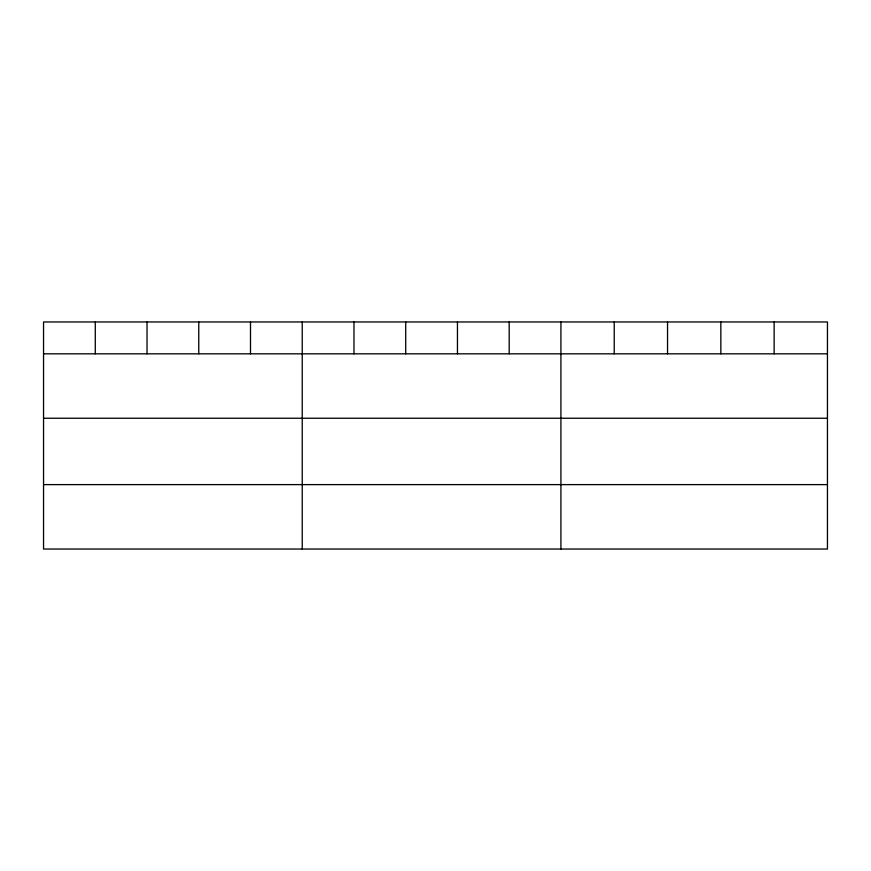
<?xml version="1.0" encoding="UTF-8"?>
<svg xmlns="http://www.w3.org/2000/svg" width="871" height="871" viewBox="0 0 871 871"><rect width="100%" height="100%" fill="white"/><g stroke="black" fill="none" stroke-linecap="round" stroke-linejoin="round"><path stroke-width="1.31" d="M827.45 353.822L827.45 549.035L43.55 549.035L43.55 321.965L827.45 321.965L827.45 353.822L43.55 353.822M43.55 418.243L827.45 418.243M43.55 484.614L827.45 484.614M774.145 321.965L774.145 353.822M720.84 321.965L720.84 353.822M667.534 321.965L667.534 353.822M614.229 321.965L614.229 353.822M560.924 321.965L560.924 549.035M509.187 321.965L509.187 353.822M457.449 321.965L457.449 353.822M405.712 321.965L405.712 353.822M353.974 321.965L353.974 353.822M302.237 321.965L302.237 549.035M250.5 321.965L250.5 353.822M198.762 321.965L198.762 353.822M147.025 321.965L147.025 353.822M95.287 321.965L95.287 353.822"/></g></svg>
